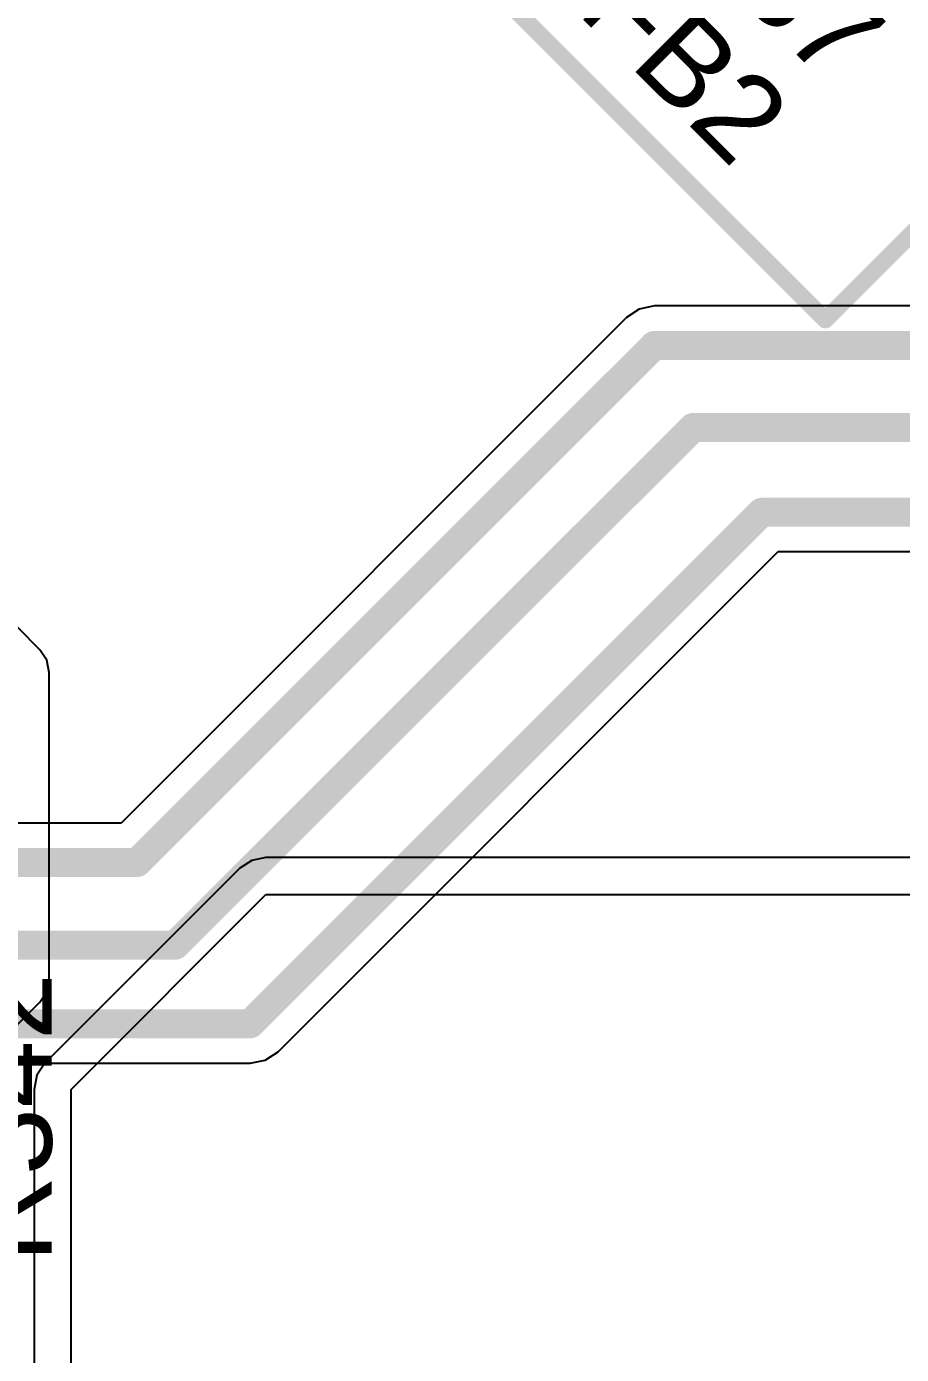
# Model space of a CAD drawing. Header units: inches. Extents: x -11 to 5379, y 0 to 5429.
# Drawn here: x 173.47 to 182.68, y 15.65 to 29.62 of the extents above; entities that cross this region are included whole.
import ezdxf

# ---------------------------------------------------------------- set-up
doc = ezdxf.new("R2010")
doc.units = ezdxf.units.IN
for name, color, linetype in [('Bottom Layer', 5, 'Continuous'), ('GND', 16, 'Continuous'), ('Top Layer', 1, 'Continuous'), ('Top Overlay', 2, 'Continuous')]:
    doc.layers.add(name, color=color, linetype=linetype)
doc.styles.add('Arial', font='', dxfattribs={"height": 0.2})
doc.styles.get('Arial').set_extended_font_data('Arial')

msp = doc.modelspace()

# ---------------------------------------------------------------- linework, layer by layer
at = {"layer": 'Bottom Layer'}
for p, q in [((179.785, 26.562), (174.465, 21.242)), ((179.919, 26.652), (179.785, 26.562)), ((180.078, 26.684), (179.919, 26.652)), ((220.823, 26.684), (180.078, 26.684)), ((176.117, 18.836), (181.379, 24.099)), ((181.379, 24.099), (219.901, 24.099)), ((174.465, 21.242), (172.556, 21.242)), ((175.824, 18.715), (175.983, 18.747)), ((175.983, 18.747), (176.117, 18.836)), ((169.842, 18.715), (175.824, 18.715))]:
    msp.add_line(p, q, dxfattribs=at)
for points in [[(174.636, 20.828, 0.305, 0.305, 0), (180.078, 26.269, 0.305, 0.305, 0)], [(180.078, 26.269, 0.305, 0.305, 0), (220.823, 26.269, 0.305, 0.305, 0)], [(175.034, 19.956, 0.305, 0.305, 0), (180.484, 25.405, 0.305, 0.305, 0)], [(180.484, 25.405, 0.305, 0.305, 0), (220.435, 25.405, 0.305, 0.305, 0)], [(175.824, 19.129, 0.305, 0.305, 0), (181.208, 24.513, 0.305, 0.305, 0)], [(181.208, 24.513, 0.305, 0.305, 0), (220.072, 24.513, 0.305, 0.305, 0)], [(142.97, 20.828, 0.305, 0.305, 0), (174.636, 20.828, 0.305, 0.305, 0)], [(142.731, 19.956, 0.305, 0.305, 0), (175.034, 19.956, 0.305, 0.305, 0)], [(142.468, 19.129, 0.305, 0.305, 0), (175.824, 19.129, 0.305, 0.305, 0)]]:
    msp.add_lwpolyline(points, format="xyseb", dxfattribs=at)
for points in [[(180.001, 26.269, 0.152, 0.152, 1), (180.154, 26.269, 0.152, 0.152, 1)], [(180.001, 26.269, 0.152, 0.152, 1), (180.154, 26.269, 0.152, 0.152, 1)], [(180.407, 25.405, 0.152, 0.152, 1), (180.56, 25.405, 0.152, 0.152, 1)], [(180.407, 25.405, 0.152, 0.152, 1), (180.56, 25.405, 0.152, 0.152, 1)], [(181.131, 24.513, 0.152, 0.152, 1), (181.284, 24.513, 0.152, 0.152, 1)], [(181.131, 24.513, 0.152, 0.152, 1), (181.284, 24.513, 0.152, 0.152, 1)], [(174.56, 20.828, 0.152, 0.152, 1), (174.712, 20.828, 0.152, 0.152, 1)], [(174.56, 20.828, 0.152, 0.152, 1), (174.712, 20.828, 0.152, 0.152, 1)], [(174.958, 19.956, 0.152, 0.152, 1), (175.11, 19.956, 0.152, 0.152, 1)], [(174.958, 19.956, 0.152, 0.152, 1), (175.11, 19.956, 0.152, 0.152, 1)], [(175.748, 19.129, 0.152, 0.152, 1), (175.9, 19.129, 0.152, 0.152, 1)], [(175.748, 19.129, 0.152, 0.152, 1), (175.9, 19.129, 0.152, 0.152, 1)]]:
    msp.add_lwpolyline(points, format="xyseb", close=True, dxfattribs=at)
at = {"layer": 'GND'}
for p, q in [((175.841, 20.85), (175.715, 20.766)), ((175.99, 20.879), (175.841, 20.85)), ((184.738, 20.879), (175.99, 20.879)), ((175.715, 20.766), (173.665, 18.715)), ((173.939, 18.44), (175.99, 20.491)), ((175.99, 20.491), (189.063, 20.491)), ((173.58, 18.589), (173.551, 18.44)), ((173.665, 18.715), (173.58, 18.589)), ((173.551, 18.44), (173.551, 8.008)), ((173.939, 7.62), (173.939, 18.44))]:
    msp.add_line(p, q, dxfattribs=at)
at = {"layer": 'Top Layer'}
for p, q in [((173.612, 23.066), (172.933, 23.745)), ((173.685, 22.957), (173.612, 23.066)), ((173.71, 22.828), (173.685, 22.957)), ((173.71, 21.082), (173.71, 22.828)), ((173.71, 19.594), (173.71, 21.082)), ((173.685, 19.465), (173.71, 19.594)), ((173.612, 19.356), (173.685, 19.465)), ((171.392, 17.136), (173.612, 19.356))]:
    msp.add_line(p, q, dxfattribs=at)
at = {"layer": 'Top Overlay'}
for points in [[(181.876, 26.537, 0.178, 0.178, 0), (186.776, 31.436, 0.178, 0.178, 0)], [(177.93, 30.483, 0.178, 0.178, 0), (181.876, 26.537, 0.178, 0.178, 0)]]:
    msp.add_lwpolyline(points, format="xyseb", dxfattribs=at)
msp.add_lwpolyline([(181.832, 26.537, 0.0889, 0.0889, 1), (181.921, 26.537, 0.0889, 0.0889, 1)], format="xyseb", close=True, dxfattribs=at)
msp.add_lwpolyline([(181.832, 26.537, 0.0889, 0.0889, 1), (181.921, 26.537, 0.0889, 0.0889, 1)], format="xyseb", close=True, dxfattribs=at)

# ---------------------------------------------------------------- texts
at = {"layer": 'Top Overlay', "style": 'Arial'}
for s, rotation, p in [('C87', 315, (180.256, 30.644)), ('FB2', 315, (179.254, 29.772)), ('R342', 90, (173.736, 16.612))]:
    msp.add_text(s, height=0.9144, rotation=rotation, dxfattribs=at).set_placement(p)

doc.saveas('drawing.dxf')
